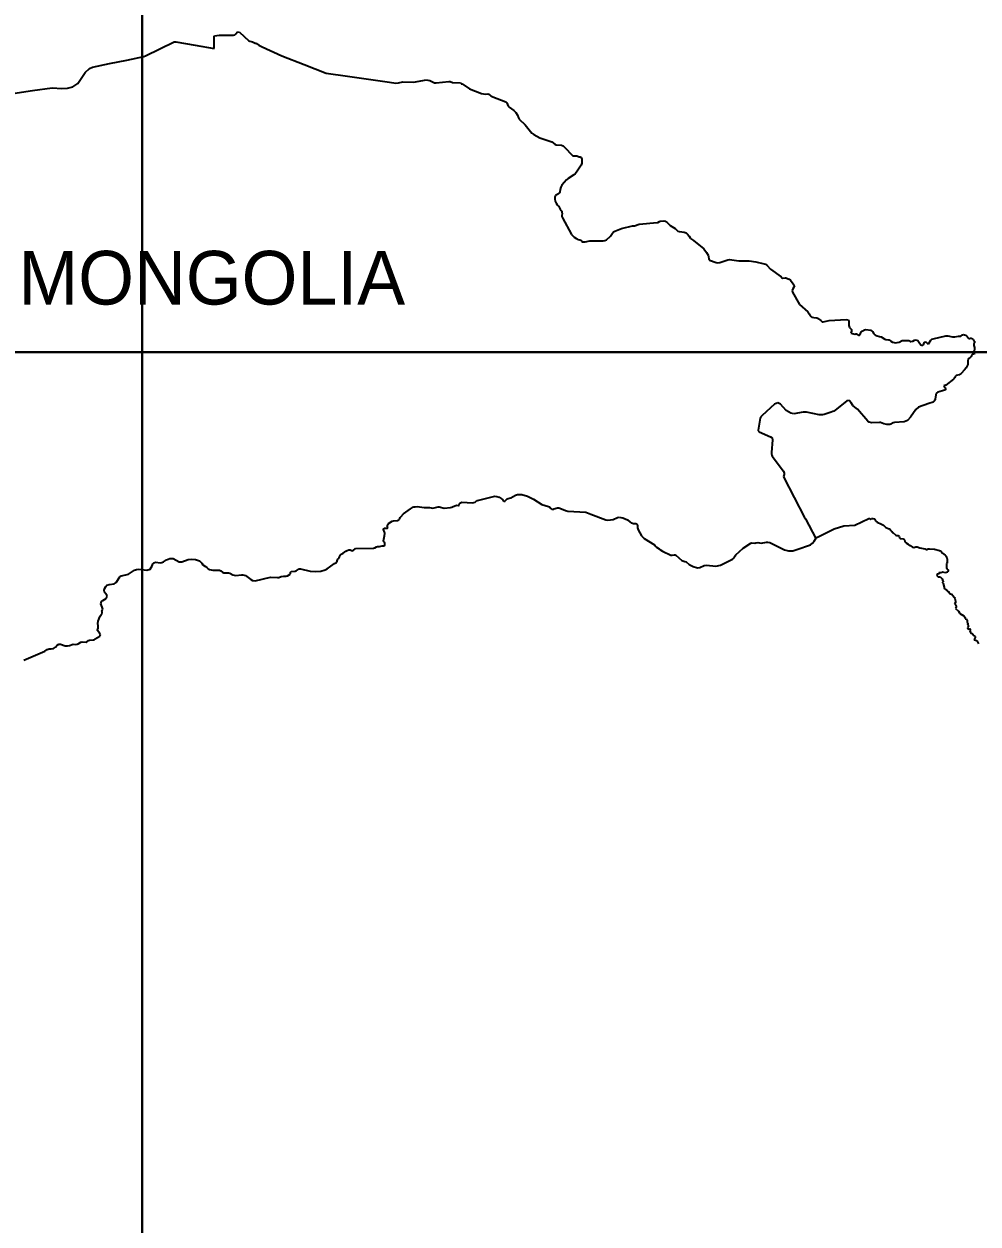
# Model space of a CAD drawing. Header units: metres. Extents: x 0 to 1325, y -1 to 773.
# Drawn here: x 1032.9 to 1104.1, y 135.1 to 224.5 of the extents above; entities that cross this region are included whole.
import ezdxf
from ezdxf.enums import TextEntityAlignment as Align

# ---------------------------------------------------------------- set-up
doc = ezdxf.new("R2010")
doc.units = ezdxf.units.M

msp = doc.modelspace()

# ---------------------------------------------------------------- linework, layer by layer
at = {"layer": 'CUT'}
for points in [[(857.82, 200.068), (1041.74, 200.068), (1041.74, 346.528)], [(1041.74, 346.528), (1041.74, 200.068), (1172.22, 200.068)], [(1041.74, 19.408), (1041.74, 200.068), (857.82, 200.068)], [(1172.22, 200.068), (1041.74, 200.068), (1041.74, 19.408)]]:
    msp.add_lwpolyline(points, dxfattribs=at)
at = {"layer": 'SCORE'}
for points in [[(1047.14, 223.638), (1047.49, 223.688)], [(1047.49, 223.688), (1048.56, 223.688)], [(1048.56, 223.688), (1048.64, 223.718)], [(1048.64, 223.718), (1048.72, 223.788)], [(1048.72, 223.788), (1048.86, 223.948)], [(1048.86, 223.948), (1049.01, 223.908)], [(1049.01, 223.908), (1049.7, 223.258)], [(1043.06, 222.668), (1044.14, 223.188)], [(1044.14, 223.188), (1044.25, 223.198)], [(1044.25, 223.198), (1045.69, 222.948)], [(1045.69, 222.948), (1047.12, 222.698)], [(1047.11, 223.598), (1047.14, 223.638)], [(1047.12, 222.698), (1047.11, 223.598)], [(1049.7, 223.258), (1049.76, 223.238)], [(1049.76, 223.238), (1049.97, 223.198)], [(1049.97, 223.198), (1050.16, 223.108)], [(1050.16, 223.108), (1050.23, 223.088)], [(1050.23, 223.088), (1050.28, 223.068)], [(1050.28, 223.068), (1050.44, 222.958)], [(1050.44, 222.958), (1050.7, 222.828)], [(1050.7, 222.828), (1052.16, 222.148)], [(1040.59, 221.838), (1041.87, 222.108)], [(1041.87, 222.108), (1041.98, 222.148)], [(1041.98, 222.148), (1043.06, 222.668)], [(1052.16, 222.148), (1053.81, 221.508)], [(1037.5, 220.898), (1037.82, 221.208)], [(1037.82, 221.208), (1038.04, 221.308)], [(1038.04, 221.308), (1039.32, 221.568)], [(1039.32, 221.568), (1040.59, 221.838)], [(1053.81, 221.508), (1055.46, 220.858)], [(1036.94, 220.078), (1037.5, 220.898)], [(1055.46, 220.858), (1057.04, 220.628)], [(1057.04, 220.628), (1058.61, 220.408)], [(1058.61, 220.408), (1060.18, 220.178)], [(1060.18, 220.178), (1060.65, 220.108)], [(1060.65, 220.108), (1060.86, 220.128)], [(1060.86, 220.128), (1061.18, 220.208)], [(1061.18, 220.208), (1061.97, 220.198)], [(1061.97, 220.198), (1062.93, 220.358)], [(1062.93, 220.358), (1063.05, 220.348)], [(1063.05, 220.348), (1063.18, 220.318)], [(1063.18, 220.318), (1063.54, 220.138)], [(1063.54, 220.138), (1063.66, 220.128)], [(1063.66, 220.128), (1064.61, 220.238)], [(1064.61, 220.238), (1064.71, 220.228)], [(1064.71, 220.228), (1064.89, 220.168)], [(1064.89, 220.168), (1065.47, 220.138)], [(1065.47, 220.138), (1065.48, 220.128)], [(1065.48, 220.128), (1065.5, 220.108)], [(1065.5, 220.108), (1065.52, 220.068)], [(1032.09, 219.338), (1033.57, 219.558)], [(1033.57, 219.558), (1035.04, 219.778)], [(1035.04, 219.778), (1035.75, 219.708)], [(1035.75, 219.708), (1036.17, 219.738)], [(1036.17, 219.738), (1036.58, 219.838)], [(1036.58, 219.838), (1036.94, 220.078)], [(1065.52, 220.068), (1065.54, 220.068)], [(1065.54, 220.068), (1065.56, 220.068)], [(1065.56, 220.068), (1065.59, 220.058)], [(1065.59, 220.058), (1066.14, 219.688)], [(1066.14, 219.688), (1067.04, 219.338)], [(1067.04, 219.338), (1067.31, 219.298)], [(1067.31, 219.298), (1067.52, 219.308)], [(1067.52, 219.308), (1067.58, 219.298)], [(1067.58, 219.298), (1067.64, 219.268)], [(1067.64, 219.268), (1067.67, 219.238)], [(1067.67, 219.238), (1067.7, 219.208)], [(1067.7, 219.208), (1067.75, 219.168)], [(1067.75, 219.168), (1067.88, 219.098)], [(1067.88, 219.098), (1068.86, 218.718)], [(1068.86, 218.718), (1068.92, 218.638)], [(1068.92, 218.638), (1069.02, 218.408)], [(1069.02, 218.408), (1069.1, 218.328)], [(1069.1, 218.328), (1069.45, 218.078)], [(1069.45, 218.078), (1069.6, 217.928)], [(1069.6, 217.928), (1069.72, 217.738)], [(1069.72, 217.738), (1069.81, 217.518)], [(1069.81, 217.518), (1069.86, 217.428)], [(1069.86, 217.428), (1070.29, 217.018)], [(1070.29, 217.018), (1070.8, 216.398)], [(1070.8, 216.398), (1070.94, 216.278)], [(1070.94, 216.278), (1071.4, 216.048)], [(1071.4, 216.048), (1072.29, 215.728)], [(1072.29, 215.728), (1072.52, 215.558)], [(1072.52, 215.558), (1072.62, 215.518)], [(1072.62, 215.518), (1073.01, 215.488)], [(1073.01, 215.488), (1073.13, 215.438)], [(1073.13, 215.438), (1073.24, 215.348)], [(1073.24, 215.348), (1073.82, 214.718)], [(1073.82, 214.718), (1073.89, 214.688)], [(1073.89, 214.688), (1074.15, 214.698)], [(1074.47, 214.008), (1074.13, 213.478)], [(1074.15, 214.698), (1074.33, 214.628)], [(1074.33, 214.628), (1074.39, 214.618)], [(1074.39, 214.618), (1074.48, 214.568)], [(1074.52, 214.158), (1074.47, 214.008)], [(1074.48, 214.568), (1074.52, 214.448)], [(1074.52, 214.448), (1074.53, 214.298)], [(1074.53, 214.298), (1074.52, 214.158)], [(1073.5, 213.018), (1073.38, 212.908)], [(1073.92, 213.268), (1073.5, 213.018)], [(1074.03, 213.358), (1073.92, 213.268)], [(1074.13, 213.478), (1074.03, 213.358)], [(1072.9, 212.188), (1072.88, 212.008)], [(1072.95, 212.348), (1072.9, 212.188)], [(1073.04, 212.498), (1072.95, 212.348)], [(1073.38, 212.908), (1073.04, 212.498)], [(1072.55, 211.728), (1072.5, 211.638)], [(1072.5, 211.638), (1072.5, 211.458)], [(1072.5, 211.458), (1072.54, 211.318)], [(1072.54, 211.318), (1072.6, 211.178)], [(1072.78, 211.858), (1072.55, 211.728)], [(1072.6, 211.178), (1072.69, 211.048)], [(1072.85, 211.928), (1072.78, 211.858)], [(1072.88, 212.008), (1072.85, 211.928)], [(1072.69, 211.048), (1072.77, 210.978)], [(1072.77, 210.978), (1072.78, 210.968)], [(1072.78, 210.968), (1072.82, 210.918)], [(1072.82, 210.918), (1072.92, 210.728)], [(1072.92, 210.728), (1072.99, 210.628)], [(1072.99, 210.628), (1073.02, 210.568)], [(1073.02, 210.568), (1073.04, 210.488)], [(1073.05, 210.408), (1073.03, 210.258)], [(1073.03, 210.258), (1073.03, 210.178)], [(1073.04, 210.488), (1073.05, 210.408)], [(1073.03, 210.178), (1073.07, 210.068)], [(1073.07, 210.068), (1073.76, 208.828)], [(1077.48, 209.288), (1078.3, 209.488)], [(1078.3, 209.488), (1078.46, 209.488)], [(1078.46, 209.488), (1078.79, 209.608)], [(1078.79, 209.608), (1080.14, 209.718)], [(1080.14, 209.718), (1080.2, 209.738)], [(1080.2, 209.738), (1080.31, 209.808)], [(1080.31, 209.808), (1080.36, 209.828)], [(1080.36, 209.828), (1080.63, 209.858)], [(1080.63, 209.858), (1080.74, 209.828)], [(1080.74, 209.828), (1080.88, 209.728)], [(1080.88, 209.728), (1081.11, 209.508)], [(1081.11, 209.508), (1081.49, 209.278)], [(1073.76, 208.828), (1073.84, 208.728)], [(1073.84, 208.728), (1073.94, 208.638)], [(1073.94, 208.638), (1074.15, 208.498)], [(1074.15, 208.498), (1074.22, 208.468)], [(1074.22, 208.468), (1074.38, 208.428)], [(1076.35, 208.438), (1076.65, 208.708)], [(1076.65, 208.708), (1076.8, 208.928)], [(1076.8, 208.928), (1076.88, 209.018)], [(1076.88, 209.018), (1076.98, 209.088)], [(1076.98, 209.088), (1077.48, 209.288)], [(1081.49, 209.278), (1081.68, 209.088)], [(1081.68, 209.088), (1081.77, 209.058)], [(1081.77, 209.058), (1081.98, 209.038)], [(1081.98, 209.038), (1082.15, 209.008)], [(1082.15, 209.008), (1082.29, 208.948)], [(1082.29, 208.948), (1082.41, 208.848)], [(1082.41, 208.848), (1082.53, 208.708)], [(1082.53, 208.708), (1082.6, 208.588)], [(1082.6, 208.588), (1082.63, 208.538)], [(1082.63, 208.538), (1082.69, 208.488)], [(1082.69, 208.488), (1082.86, 208.388)], [(1074.38, 208.428), (1074.45, 208.398)], [(1074.45, 208.398), (1074.5, 208.358)], [(1074.5, 208.358), (1074.53, 208.318)], [(1074.53, 208.318), (1074.57, 208.288)], [(1074.57, 208.288), (1074.62, 208.278)], [(1074.62, 208.278), (1074.67, 208.278)], [(1074.67, 208.278), (1074.76, 208.278)], [(1074.76, 208.278), (1075.12, 208.368)], [(1075.12, 208.368), (1076.12, 208.348)], [(1076.12, 208.348), (1076.24, 208.378)], [(1076.24, 208.378), (1076.35, 208.438)], [(1082.86, 208.388), (1083.63, 207.758)], [(1083.63, 207.758), (1083.82, 207.498)], [(1083.82, 207.498), (1083.93, 207.298)], [(1083.93, 207.298), (1083.97, 207.188)], [(1083.97, 207.188), (1084, 206.988)], [(1084, 206.988), (1084.01, 206.938)], [(1084.01, 206.938), (1084.05, 206.918)], [(1084.05, 206.918), (1084.55, 206.748)], [(1084.55, 206.748), (1084.67, 206.728)], [(1084.67, 206.728), (1084.8, 206.738)], [(1084.8, 206.738), (1085.42, 206.948)], [(1085.42, 206.948), (1085.54, 206.968)], [(1085.54, 206.968), (1086.23, 206.878)], [(1086.23, 206.878), (1087.01, 206.878)], [(1087.01, 206.878), (1087.5, 206.788)], [(1087.5, 206.788), (1088.11, 206.648)], [(1088.11, 206.648), (1088.22, 206.608)], [(1088.22, 206.608), (1088.31, 206.538)], [(1088.31, 206.538), (1088.59, 206.258)], [(1088.59, 206.258), (1089.38, 205.668)], [(1089.38, 205.668), (1089.45, 205.588)], [(1089.45, 205.588), (1089.49, 205.578)], [(1089.49, 205.578), (1089.68, 205.598)], [(1089.68, 205.598), (1089.73, 205.598)], [(1089.73, 205.598), (1089.79, 205.588)], [(1089.79, 205.588), (1089.97, 205.508)], [(1089.97, 205.508), (1090.07, 205.438)], [(1090.07, 205.438), (1090.29, 205.158)], [(1090.34, 204.898), (1090.26, 204.788)], [(1090.29, 205.158), (1090.37, 205.008)], [(1090.37, 205.008), (1090.34, 204.898)], [(1090.26, 204.788), (1090.21, 204.648)], [(1090.21, 204.648), (1090.23, 204.528)], [(1090.23, 204.528), (1090.76, 203.618)], [(1090.76, 203.618), (1091.38, 203.058)], [(1091.38, 203.058), (1091.43, 202.988)], [(1091.43, 202.988), (1091.46, 202.908)], [(1091.46, 202.908), (1091.54, 202.758)], [(1091.54, 202.758), (1091.59, 202.728)], [(1091.59, 202.728), (1091.67, 202.678)], [(1091.67, 202.678), (1091.82, 202.638)], [(1091.82, 202.638), (1092.05, 202.608)], [(1092.05, 202.608), (1092.1, 202.588)], [(1092.1, 202.588), (1092.33, 202.418)], [(1092.33, 202.418), (1092.41, 202.338)], [(1092.41, 202.338), (1092.44, 202.318)], [(1092.44, 202.318), (1092.51, 202.318)], [(1092.51, 202.318), (1092.97, 202.418)], [(1092.97, 202.418), (1094.24, 202.488)], [(1094.24, 202.488), (1094.37, 202.458)], [(1094.37, 202.458), (1094.42, 202.358)], [(1094.42, 202.358), (1094.44, 202.038)], [(1094.44, 202.038), (1094.48, 201.908)], [(1094.48, 201.908), (1094.62, 201.748)], [(1094.63, 201.618), (1094.57, 201.468)], [(1094.57, 201.468), (1094.87, 201.408)], [(1094.62, 201.748), (1094.64, 201.688)], [(1094.64, 201.688), (1094.63, 201.618)], [(1094.87, 201.408), (1094.94, 201.428)], [(1094.94, 201.428), (1094.97, 201.438)], [(1094.97, 201.438), (1095, 201.438)], [(1095, 201.438), (1095.17, 201.328)], [(1095.17, 201.328), (1095.22, 201.318)], [(1095.22, 201.318), (1095.27, 201.368)], [(1095.27, 201.368), (1095.36, 201.568)], [(1095.36, 201.568), (1095.43, 201.628)], [(1095.43, 201.628), (1095.6, 201.728)], [(1095.6, 201.728), (1095.69, 201.738)], [(1095.69, 201.738), (1096.06, 201.708)], [(1096.06, 201.708), (1096.13, 201.668)], [(1096.13, 201.668), (1096.19, 201.598)], [(1096.19, 201.598), (1096.29, 201.428)], [(1096.29, 201.428), (1096.36, 201.348)], [(1096.36, 201.348), (1096.44, 201.298)], [(1096.44, 201.298), (1096.53, 201.268)], [(1102.78, 201.258), (1102.91, 201.358)], [(1102.91, 201.358), (1102.99, 201.378)], [(1102.99, 201.378), (1103.05, 201.358)], [(1103.05, 201.358), (1103.13, 201.318)], [(1103.13, 201.318), (1103.21, 201.278)], [(1096.53, 201.268), (1096.71, 201.228)], [(1096.71, 201.228), (1096.83, 201.208)], [(1096.83, 201.208), (1097.11, 201.018)], [(1097.11, 201.018), (1097.18, 200.998)], [(1097.18, 200.998), (1097.38, 200.988)], [(1097.38, 200.988), (1097.43, 200.968)], [(1097.43, 200.968), (1097.56, 200.868)], [(1097.56, 200.868), (1097.68, 200.798)], [(1097.68, 200.798), (1097.8, 200.768)], [(1097.8, 200.768), (1097.91, 200.758)], [(1097.91, 200.758), (1098.04, 200.768)], [(1098.04, 200.768), (1098.17, 200.808)], [(1098.17, 200.808), (1098.41, 200.918)], [(1098.41, 200.918), (1098.55, 200.938)], [(1098.55, 200.938), (1098.84, 200.938)], [(1098.84, 200.938), (1098.9, 200.918)], [(1098.9, 200.918), (1099, 200.858)], [(1099, 200.858), (1099.05, 200.848)], [(1099.05, 200.848), (1099.19, 200.888)], [(1099.19, 200.888), (1099.33, 200.948)], [(1099.33, 200.948), (1099.46, 200.978)], [(1099.46, 200.978), (1099.58, 200.918)], [(1099.58, 200.918), (1099.72, 200.698)], [(1099.72, 200.698), (1099.81, 200.608)], [(1099.81, 200.608), (1099.92, 200.568)], [(1099.92, 200.568), (1100, 200.598)], [(1100, 200.598), (1100.03, 200.668)], [(1100.03, 200.668), (1100.04, 200.748)], [(1100.04, 200.748), (1100.08, 200.808)], [(1100.08, 200.808), (1100.14, 200.828)], [(1100.14, 200.828), (1100.2, 200.798)], [(1100.2, 200.798), (1100.29, 200.698)], [(1100.29, 200.698), (1100.37, 200.688)], [(1100.37, 200.688), (1100.43, 200.758)], [(1100.43, 200.758), (1100.54, 200.948)], [(1100.54, 200.948), (1100.62, 201.018)], [(1100.62, 201.018), (1100.72, 201.058)], [(1100.72, 201.058), (1101.65, 201.278)], [(1101.65, 201.278), (1101.82, 201.278)], [(1101.82, 201.278), (1102.15, 201.208)], [(1102.15, 201.208), (1102.33, 201.208)], [(1102.33, 201.208), (1102.61, 201.248)], [(1102.61, 201.248), (1102.7, 201.248)], [(1102.7, 201.248), (1102.78, 201.258)], [(1103.21, 201.278), (1103.26, 201.218)], [(1103.26, 201.218), (1103.32, 201.138)], [(1103.32, 201.138), (1103.37, 201.078)], [(1103.37, 201.078), (1103.42, 201.068)], [(1103.42, 201.068), (1103.49, 201.098)], [(1103.49, 201.098), (1103.56, 201.098)], [(1103.56, 201.098), (1103.63, 201.058)], [(1103.63, 201.058), (1103.7, 200.998)], [(1103.7, 200.998), (1103.76, 200.898)], [(1103.75, 200.668), (1103.74, 200.628)], [(1103.74, 200.628), (1103.75, 200.548)], [(1103.81, 200.748), (1103.75, 200.668)], [(1103.75, 200.548), (1103.79, 200.398)], [(1103.76, 200.898), (1103.79, 200.868)], [(1103.79, 200.868), (1103.81, 200.828)], [(1103.81, 200.828), (1103.82, 200.788)], [(1103.82, 200.788), (1103.81, 200.748)], [(1103.32, 199.518), (1103.31, 199.488)], [(1103.37, 199.578), (1103.32, 199.518)], [(1103.49, 199.688), (1103.37, 199.578)], [(1103.55, 199.748), (1103.49, 199.688)], [(1103.57, 199.788), (1103.55, 199.748)], [(1103.58, 199.828), (1103.57, 199.788)], [(1103.59, 199.858), (1103.58, 199.828)], [(1103.62, 199.898), (1103.59, 199.858)], [(1103.66, 199.908), (1103.62, 199.898)], [(1103.72, 199.908), (1103.66, 199.908)], [(1103.77, 199.918), (1103.72, 199.908)], [(1103.74, 200.148), (1103.73, 200.128)], [(1103.73, 200.128), (1103.73, 200.068)], [(1103.73, 200.068), (1103.74, 200.038)], [(1103.75, 200.168), (1103.74, 200.148)], [(1103.74, 200.038), (1103.76, 199.998)], [(1103.77, 200.188), (1103.75, 200.168)], [(1103.76, 199.998), (1103.79, 199.948)], [(1103.79, 200.198), (1103.77, 200.188)], [(1103.79, 199.948), (1103.77, 199.918)], [(1103.79, 200.398), (1103.79, 200.298)], [(1103.79, 200.298), (1103.79, 200.268)], [(1103.79, 200.268), (1103.81, 200.238)], [(1103.81, 200.208), (1103.79, 200.198)], [(1103.81, 200.238), (1103.81, 200.208)], [(1103.06, 198.738), (1102.8, 198.478)], [(1103.17, 198.888), (1103.06, 198.738)], [(1103.26, 199.038), (1103.17, 198.888)], [(1103.29, 199.138), (1103.26, 199.038)], [(1103.3, 199.468), (1103.29, 199.408)], [(1103.29, 199.408), (1103.29, 199.138)], [(1103.31, 199.488), (1103.3, 199.468)], [(1102.24, 198.038), (1101.67, 197.588)], [(1102.29, 198.098), (1102.24, 198.038)], [(1102.34, 198.178), (1102.29, 198.098)], [(1102.37, 198.258), (1102.34, 198.178)], [(1102.42, 198.318), (1102.37, 198.258)], [(1102.65, 198.368), (1102.42, 198.318)], [(1102.8, 198.478), (1102.65, 198.368)], [(1100.92, 196.888), (1100.87, 196.558)], [(1100.94, 196.968), (1100.92, 196.888)], [(1100.98, 197.028), (1100.94, 196.968)], [(1101.07, 197.068), (1100.98, 197.028)], [(1101.41, 197.188), (1101.07, 197.068)], [(1101.56, 197.228), (1101.41, 197.188)], [(1101.67, 197.588), (1101.52, 197.548)], [(1101.52, 197.548), (1101.55, 197.478)], [(1101.55, 197.478), (1101.64, 197.378)], [(1101.63, 197.268), (1101.56, 197.228)], [(1101.66, 197.328), (1101.63, 197.268)], [(1101.64, 197.378), (1101.66, 197.328)], [(1088.9, 196.188), (1087.97, 195.338)], [(1089.13, 196.288), (1088.9, 196.188)], [(1089.34, 196.178), (1089.13, 196.288)], [(1089.75, 195.718), (1089.34, 196.178)], [(1094.29, 196.428), (1093.38, 195.698)], [(1094.45, 196.448), (1094.29, 196.428)], [(1094.6, 196.288), (1094.45, 196.448)], [(1094.73, 196.078), (1094.6, 196.288)], [(1094.87, 195.948), (1094.73, 196.078)], [(1095.07, 195.808), (1094.87, 195.948)], [(1099.63, 195.958), (1099.43, 195.778)], [(1100.39, 196.238), (1099.63, 195.958)], [(1100.71, 196.338), (1100.39, 196.238)], [(1100.79, 196.398), (1100.71, 196.338)], [(1100.84, 196.468), (1100.79, 196.398)], [(1100.87, 196.558), (1100.84, 196.468)], [(1087.83, 195.128), (1087.77, 194.848)], [(1087.88, 195.238), (1087.83, 195.128)], [(1087.97, 195.338), (1087.88, 195.238)], [(1090.11, 195.518), (1089.75, 195.718)], [(1090.34, 195.458), (1090.11, 195.518)], [(1091.02, 195.588), (1090.34, 195.458)], [(1091.28, 195.578), (1091.02, 195.588)], [(1092.21, 195.398), (1091.28, 195.578)], [(1092.47, 195.388), (1092.21, 195.398)], [(1092.58, 195.408), (1092.47, 195.388)], [(1093.03, 195.568), (1092.58, 195.408)], [(1093.3, 195.658), (1093.03, 195.568)], [(1093.38, 195.698), (1093.3, 195.658)], [(1095.85, 194.918), (1095.07, 195.808)], [(1099.03, 195.208), (1098.8, 194.968)], [(1099.43, 195.778), (1099.03, 195.208)], [(1087.77, 194.848), (1087.66, 194.238)], [(1087.66, 194.238), (1087.66, 194.188)], [(1087.66, 194.188), (1087.74, 194.108)], [(1095.95, 194.838), (1095.85, 194.918)], [(1096.13, 194.788), (1095.95, 194.838)], [(1096.71, 194.818), (1096.13, 194.788)], [(1096.8, 194.808), (1096.71, 194.818)], [(1097.04, 194.718), (1096.8, 194.808)], [(1097.26, 194.678), (1097.04, 194.718)], [(1097.48, 194.678), (1097.26, 194.678)], [(1097.56, 194.698), (1097.48, 194.678)], [(1097.74, 194.798), (1097.56, 194.698)], [(1097.84, 194.818), (1097.74, 194.798)], [(1098.55, 194.858), (1097.84, 194.818)], [(1098.8, 194.968), (1098.55, 194.858)], [(1087.74, 194.108), (1088.6, 193.758)], [(1088.6, 193.758), (1088.71, 193.668)], [(1088.74, 193.518), (1088.66, 192.588)], [(1088.71, 193.668), (1088.74, 193.518)], [(1088.66, 192.588), (1088.66, 192.488)], [(1088.66, 192.488), (1088.68, 192.388)], [(1088.68, 192.388), (1088.71, 192.308)], [(1088.71, 192.308), (1089.55, 191.188)], [(1089.55, 191.188), (1089.62, 191.038)], [(1089.62, 190.948), (1089.57, 190.788)], [(1089.57, 190.788), (1089.58, 190.708)], [(1089.58, 190.708), (1090.36, 189.228)], [(1089.62, 191.038), (1089.62, 190.948)], [(1065.41, 188.768), (1065.43, 188.808)], [(1065.43, 188.808), (1065.49, 188.838)], [(1065.49, 188.838), (1065.58, 188.868)], [(1065.58, 188.868), (1066.36, 188.818)], [(1066.36, 188.818), (1066.57, 188.888)], [(1066.57, 188.888), (1066.69, 189.008)], [(1066.69, 189.008), (1066.74, 189.008)], [(1066.74, 189.008), (1067.04, 189.068)], [(1067.04, 189.068), (1068.03, 189.318)], [(1068.03, 189.318), (1068.19, 189.298)], [(1068.19, 189.298), (1068.35, 189.248)], [(1068.35, 189.248), (1068.5, 189.158)], [(1068.5, 189.158), (1068.63, 189.038)], [(1068.63, 189.038), (1068.69, 188.968)], [(1068.69, 188.968), (1068.73, 188.938)], [(1068.73, 188.938), (1068.77, 188.948)], [(1068.77, 188.948), (1068.96, 189.128)], [(1068.96, 189.128), (1069.02, 189.158)], [(1069.02, 189.158), (1069.23, 189.208)], [(1069.23, 189.208), (1069.58, 189.398)], [(1069.58, 189.398), (1069.73, 189.438)], [(1069.73, 189.438), (1069.89, 189.448)], [(1069.89, 189.448), (1070.05, 189.438)], [(1070.05, 189.438), (1070.46, 189.318)], [(1070.46, 189.318), (1070.91, 189.098)], [(1070.91, 189.098), (1071.55, 188.698)], [(1090.36, 189.228), (1091.13, 187.738)], [(1061.02, 187.788), (1061.23, 188.008)], [(1061.23, 188.008), (1061.74, 188.388)], [(1061.74, 188.388), (1061.98, 188.528)], [(1061.98, 188.528), (1062.1, 188.538)], [(1062.1, 188.538), (1062.24, 188.548)], [(1062.24, 188.548), (1062.76, 188.468)], [(1062.76, 188.468), (1063.16, 188.468)], [(1063.16, 188.468), (1063.42, 188.428)], [(1063.42, 188.428), (1063.8, 188.528)], [(1063.8, 188.528), (1063.89, 188.518)], [(1063.89, 188.518), (1064.27, 188.438)], [(1064.27, 188.438), (1064.74, 188.478)], [(1064.74, 188.478), (1064.83, 188.508)], [(1064.83, 188.508), (1064.92, 188.548)], [(1064.92, 188.548), (1065.12, 188.618)], [(1065.12, 188.618), (1065.19, 188.648)], [(1065.19, 188.648), (1065.34, 188.628)], [(1065.34, 188.628), (1065.38, 188.658)], [(1065.38, 188.658), (1065.39, 188.688)], [(1065.39, 188.688), (1065.41, 188.768)], [(1071.55, 188.698), (1072.05, 188.548)], [(1072.05, 188.548), (1072.12, 188.518)], [(1072.12, 188.518), (1072.22, 188.398)], [(1072.22, 188.398), (1072.29, 188.348)], [(1072.29, 188.348), (1072.38, 188.338)], [(1072.38, 188.338), (1072.46, 188.368)], [(1072.46, 188.368), (1072.62, 188.438)], [(1072.62, 188.438), (1072.71, 188.458)], [(1072.71, 188.458), (1072.81, 188.458)], [(1072.81, 188.458), (1072.89, 188.438)], [(1072.89, 188.438), (1073.31, 188.248)], [(1073.31, 188.248), (1073.47, 188.198)], [(1073.47, 188.198), (1074.83, 188.128)], [(1074.83, 188.128), (1075.19, 187.988)], [(1075.19, 187.988), (1076.31, 187.568)], [(1060.02, 187.138), (1060.06, 187.218)], [(1060.03, 187.068), (1060.02, 187.138)], [(1060.06, 186.958), (1060.03, 187.068)], [(1060.06, 187.218), (1060.12, 187.278)], [(1060.12, 187.278), (1060.39, 187.448)], [(1060.39, 187.448), (1060.47, 187.478)], [(1060.47, 187.478), (1060.77, 187.518)], [(1060.77, 187.518), (1060.87, 187.548)], [(1060.87, 187.548), (1060.92, 187.598)], [(1060.92, 187.598), (1060.96, 187.658)], [(1060.96, 187.658), (1060.98, 187.728)], [(1060.98, 187.728), (1061.02, 187.788)], [(1076.31, 187.568), (1076.46, 187.538)], [(1076.46, 187.538), (1076.87, 187.578)], [(1076.87, 187.578), (1077.19, 187.728)], [(1077.19, 187.728), (1077.3, 187.748)], [(1077.3, 187.748), (1077.42, 187.738)], [(1077.42, 187.738), (1077.58, 187.698)], [(1077.58, 187.698), (1077.92, 187.558)], [(1077.92, 187.558), (1078.13, 187.388)], [(1078.13, 187.388), (1078.21, 187.338)], [(1078.21, 187.338), (1078.29, 187.308)], [(1078.29, 187.308), (1078.38, 187.288)], [(1078.38, 187.288), (1078.56, 187.278)], [(1078.56, 187.278), (1078.63, 187.248)], [(1078.63, 187.248), (1078.67, 187.148)], [(1078.67, 187.148), (1078.68, 186.968)], [(1091.13, 187.738), (1091.19, 187.628)], [(1091.19, 187.628), (1091.96, 186.158)], [(1093.34, 186.878), (1094.06, 187.118)], [(1094.06, 187.118), (1094.87, 187.158)], [(1094.87, 187.158), (1095.92, 187.648)], [(1095.92, 187.648), (1095.95, 187.658)], [(1095.95, 187.658), (1095.99, 187.648)], [(1095.99, 187.648), (1096.05, 187.618)], [(1096.05, 187.618), (1096.08, 187.618)], [(1096.08, 187.618), (1096.13, 187.648)], [(1096.13, 187.648), (1096.15, 187.658)], [(1096.15, 187.658), (1096.19, 187.658)], [(1096.19, 187.658), (1096.21, 187.658)], [(1096.21, 187.658), (1096.22, 187.658)], [(1096.22, 187.658), (1096.34, 187.638)], [(1096.34, 187.638), (1096.41, 187.488)], [(1096.41, 187.488), (1096.45, 187.458)], [(1096.45, 187.458), (1096.55, 187.388)], [(1096.55, 187.388), (1096.87, 187.248)], [(1096.87, 187.248), (1097.01, 187.158)], [(1097.01, 187.158), (1097.07, 187.108)], [(1097.07, 187.108), (1097.13, 187.038)], [(1097.13, 187.038), (1097.2, 186.978)], [(1059.73, 186.898), (1059.78, 186.928)], [(1059.73, 186.828), (1059.73, 186.898)], [(1059.81, 186.648), (1059.73, 186.828)], [(1059.74, 186.028), (1059.75, 186.128)], [(1059.75, 186.128), (1059.82, 186.358)], [(1059.78, 186.928), (1059.86, 186.938)], [(1059.83, 186.588), (1059.81, 186.648)], [(1059.82, 186.358), (1059.84, 186.528)], [(1059.84, 186.528), (1059.83, 186.588)], [(1059.86, 186.938), (1060.01, 186.928)], [(1060.01, 186.928), (1060.06, 186.958)], [(1078.68, 186.968), (1078.69, 186.898)], [(1078.69, 186.898), (1078.72, 186.808)], [(1078.72, 186.808), (1078.98, 186.378)], [(1078.98, 186.378), (1079.08, 186.258)], [(1079.08, 186.258), (1079.18, 186.168)], [(1079.18, 186.168), (1079.93, 185.688)], [(1091.85, 185.968), (1091.96, 186.158)], [(1091.96, 186.158), (1092.1, 186.258)], [(1092.1, 186.258), (1093.34, 186.878)], [(1097.2, 186.978), (1097.43, 186.888)], [(1097.43, 186.888), (1097.5, 186.838)], [(1097.5, 186.838), (1097.57, 186.768)], [(1097.57, 186.768), (1097.63, 186.688)], [(1097.63, 186.688), (1097.65, 186.608)], [(1097.65, 186.608), (1097.7, 186.608)], [(1097.7, 186.608), (1097.93, 186.428)], [(1097.93, 186.428), (1098.02, 186.398)], [(1098.02, 186.398), (1098.11, 186.388)], [(1098.11, 186.388), (1098.18, 186.338)], [(1098.18, 186.338), (1098.21, 186.218)], [(1098.21, 186.218), (1098.25, 186.178)], [(1098.25, 186.178), (1098.48, 186.138)], [(1098.48, 186.138), (1098.56, 186.098)], [(1098.56, 186.098), (1098.58, 186.068)], [(1056.74, 185.068), (1056.92, 185.218)], [(1056.92, 185.218), (1057.03, 185.278)], [(1057.03, 185.278), (1057.15, 185.328)], [(1057.15, 185.328), (1057.26, 185.318)], [(1057.26, 185.318), (1057.35, 185.278)], [(1057.35, 185.278), (1057.44, 185.258)], [(1057.44, 185.258), (1057.66, 185.428)], [(1057.66, 185.428), (1059, 185.448)], [(1059, 185.448), (1059.06, 185.468)], [(1059.06, 185.468), (1059.08, 185.478)], [(1059.08, 185.478), (1059.22, 185.558)], [(1059.22, 185.558), (1059.29, 185.578)], [(1059.29, 185.578), (1059.41, 185.568)], [(1059.41, 185.568), (1059.45, 185.568)], [(1059.45, 185.568), (1059.63, 185.618)], [(1059.63, 185.618), (1059.8, 185.628)], [(1059.76, 185.948), (1059.74, 186.028)], [(1059.8, 185.888), (1059.76, 185.948)], [(1059.83, 185.808), (1059.8, 185.888)], [(1059.8, 185.628), (1059.84, 185.678)], [(1059.84, 185.678), (1059.83, 185.808)], [(1079.93, 185.688), (1080.03, 185.568)], [(1080.03, 185.568), (1080.09, 185.518)], [(1080.09, 185.518), (1080.28, 185.398)], [(1080.28, 185.398), (1080.35, 185.348)], [(1080.35, 185.348), (1080.54, 185.218)], [(1080.54, 185.218), (1081.17, 184.928)], [(1086, 184.938), (1086.54, 185.448)], [(1086.54, 185.448), (1087.12, 185.808)], [(1087.12, 185.808), (1087.19, 185.838)], [(1087.19, 185.838), (1087.42, 185.828)], [(1087.42, 185.828), (1087.5, 185.848)], [(1087.5, 185.848), (1087.64, 185.858)], [(1087.64, 185.858), (1087.89, 185.818)], [(1087.89, 185.818), (1088.28, 185.898)], [(1088.28, 185.898), (1088.4, 185.898)], [(1088.4, 185.898), (1088.53, 185.868)], [(1088.53, 185.868), (1089.64, 185.318)], [(1089.64, 185.318), (1089.94, 185.238)], [(1089.94, 185.238), (1090.25, 185.248)], [(1090.25, 185.248), (1090.55, 185.348)], [(1090.55, 185.348), (1091.56, 185.688)], [(1091.56, 185.688), (1091.72, 185.808)], [(1091.72, 185.808), (1091.85, 185.968)], [(1098.58, 186.068), (1098.6, 185.978)], [(1098.6, 185.978), (1098.61, 185.938)], [(1098.61, 185.938), (1098.64, 185.898)], [(1098.64, 185.898), (1098.72, 185.818)], [(1098.72, 185.818), (1098.85, 185.748)], [(1098.85, 185.748), (1098.91, 185.688)], [(1098.91, 185.688), (1099.01, 185.638)], [(1099.01, 185.638), (1099.18, 185.528)], [(1099.18, 185.528), (1099.27, 185.488)], [(1099.27, 185.488), (1099.43, 185.558)], [(1099.43, 185.558), (1099.53, 185.538)], [(1099.53, 185.538), (1099.72, 185.468)], [(1099.72, 185.468), (1100.09, 185.408)], [(1100.09, 185.408), (1100.13, 185.398)], [(1100.13, 185.398), (1100.17, 185.368)], [(1100.17, 185.368), (1100.21, 185.348)], [(1100.21, 185.348), (1100.25, 185.358)], [(1100.25, 185.358), (1100.29, 185.378)], [(1100.29, 185.378), (1100.35, 185.398)], [(1100.35, 185.398), (1100.45, 185.408)], [(1100.45, 185.408), (1100.82, 185.378)], [(1100.82, 185.378), (1101.18, 185.278)], [(1101.18, 185.278), (1101.25, 185.238)], [(1101.25, 185.238), (1101.31, 185.188)], [(1042.53, 184.278), (1042.62, 184.358)], [(1042.62, 184.358), (1042.73, 184.398)], [(1042.73, 184.398), (1043.1, 184.358)], [(1043.1, 184.358), (1043.21, 184.388)], [(1043.21, 184.388), (1043.34, 184.438)], [(1043.34, 184.438), (1043.56, 184.568)], [(1043.56, 184.568), (1043.81, 184.668)], [(1043.81, 184.668), (1044.06, 184.678)], [(1044.06, 184.678), (1044.49, 184.418)], [(1044.49, 184.418), (1044.71, 184.418)], [(1044.71, 184.418), (1045.18, 184.598)], [(1045.18, 184.598), (1045.42, 184.628)], [(1045.42, 184.628), (1045.73, 184.598)], [(1045.73, 184.598), (1046.01, 184.498)], [(1046.01, 184.498), (1046.19, 184.318)], [(1046.19, 184.318), (1046.27, 184.208)], [(1055.54, 183.908), (1056.09, 184.308)], [(1056.09, 184.308), (1056.22, 184.368)], [(1056.22, 184.368), (1056.26, 184.408)], [(1056.26, 184.408), (1056.31, 184.588)], [(1056.31, 184.588), (1056.34, 184.638)], [(1056.34, 184.638), (1056.42, 184.708)], [(1056.42, 184.708), (1056.44, 184.738)], [(1056.44, 184.738), (1056.46, 184.788)], [(1056.46, 184.788), (1056.5, 184.908)], [(1056.5, 184.908), (1056.53, 184.958)], [(1056.53, 184.958), (1056.58, 184.988)], [(1056.58, 184.988), (1056.69, 185.038)], [(1056.69, 185.038), (1056.74, 185.068)], [(1081.17, 184.928), (1081.25, 184.918)], [(1081.25, 184.918), (1081.41, 184.938)], [(1081.41, 184.938), (1081.48, 184.938)], [(1081.48, 184.938), (1081.53, 184.918)], [(1081.53, 184.918), (1081.98, 184.538)], [(1081.98, 184.538), (1082.06, 184.498)], [(1082.06, 184.498), (1082.21, 184.458)], [(1082.21, 184.458), (1082.29, 184.428)], [(1082.29, 184.428), (1082.52, 184.228)], [(1084.86, 184.178), (1085.75, 184.618)], [(1085.75, 184.618), (1085.82, 184.668)], [(1085.82, 184.668), (1085.87, 184.738)], [(1085.87, 184.738), (1085.95, 184.878)], [(1085.95, 184.878), (1086, 184.938)], [(1101.31, 185.188), (1101.41, 185.078)], [(1101.41, 185.078), (1101.6, 184.928)], [(1101.6, 184.928), (1101.65, 184.868)], [(1101.65, 184.868), (1101.7, 184.788)], [(1101.7, 184.788), (1101.73, 184.718)], [(1101.72, 184.298), (1101.71, 184.268)], [(1101.75, 184.338), (1101.72, 184.298)], [(1101.73, 184.718), (1101.75, 184.628)], [(1101.75, 184.628), (1101.77, 184.418)], [(1101.76, 184.368), (1101.75, 184.338)], [(1101.77, 184.418), (1101.76, 184.368)], [(1040.2, 183.388), (1040.72, 183.508)], [(1040.72, 183.508), (1041.18, 183.798)], [(1041.18, 183.798), (1041.33, 183.848)], [(1041.33, 183.848), (1041.5, 183.888)], [(1041.5, 183.888), (1042.08, 183.818)], [(1042.08, 183.818), (1042.34, 183.878)], [(1042.34, 183.878), (1042.48, 184.138)], [(1042.48, 184.138), (1042.53, 184.278)], [(1046.27, 184.208), (1046.46, 184.088)], [(1046.46, 184.088), (1046.56, 183.998)], [(1046.56, 183.998), (1046.67, 183.918)], [(1046.67, 183.918), (1046.77, 183.868)], [(1046.77, 183.868), (1047.02, 183.798)], [(1047.02, 183.798), (1047.4, 183.818)], [(1047.4, 183.818), (1047.52, 183.798)], [(1047.52, 183.798), (1047.61, 183.748)], [(1047.61, 183.748), (1047.75, 183.638)], [(1047.75, 183.638), (1047.84, 183.608)], [(1047.84, 183.608), (1048.18, 183.608)], [(1048.18, 183.608), (1048.29, 183.588)], [(1048.29, 183.588), (1048.51, 183.458)], [(1048.51, 183.458), (1048.6, 183.438)], [(1048.6, 183.438), (1048.72, 183.418)], [(1048.72, 183.418), (1049.14, 183.468)], [(1049.14, 183.468), (1049.25, 183.458)], [(1049.25, 183.458), (1049.35, 183.428)], [(1049.35, 183.428), (1049.44, 183.398)], [(1052.58, 183.388), (1052.78, 183.518)], [(1052.78, 183.518), (1052.8, 183.558)], [(1052.8, 183.648), (1052.82, 183.678)], [(1052.8, 183.598), (1052.8, 183.648)], [(1052.8, 183.558), (1052.8, 183.598)], [(1052.82, 183.678), (1052.84, 183.708)], [(1052.84, 183.708), (1053.14, 183.738)], [(1053.14, 183.738), (1053.23, 183.768)], [(1053.23, 183.768), (1053.38, 183.868)], [(1053.38, 183.868), (1053.46, 183.908)], [(1053.46, 183.908), (1053.54, 183.918)], [(1053.54, 183.918), (1054.26, 183.728)], [(1054.26, 183.728), (1054.66, 183.698)], [(1054.66, 183.698), (1055.06, 183.738)], [(1055.06, 183.738), (1055.39, 183.828)], [(1055.39, 183.828), (1055.54, 183.908)], [(1082.52, 184.228), (1082.82, 184.078)], [(1082.82, 184.078), (1083.14, 183.978)], [(1083.14, 183.978), (1083.31, 183.998)], [(1083.31, 183.998), (1083.65, 184.148)], [(1083.65, 184.148), (1083.82, 184.188)], [(1083.82, 184.188), (1084.51, 184.098)], [(1084.51, 184.098), (1084.86, 184.178)], [(1101.01, 183.498), (1100.98, 183.478)], [(1100.98, 183.478), (1100.99, 183.418)], [(1100.99, 183.418), (1101.03, 183.368)], [(1101.12, 183.498), (1101.01, 183.498)], [(1101.15, 183.528), (1101.12, 183.498)], [(1101.18, 183.598), (1101.13, 183.598)], [(1101.13, 183.598), (1101.15, 183.528)], [(1101.27, 183.598), (1101.18, 183.598)], [(1101.31, 183.598), (1101.27, 183.598)], [(1101.34, 183.608), (1101.31, 183.598)], [(1101.39, 183.658), (1101.34, 183.608)], [(1101.41, 183.658), (1101.39, 183.658)], [(1101.64, 183.618), (1101.41, 183.658)], [(1101.71, 183.628), (1101.64, 183.618)], [(1101.71, 184.268), (1101.71, 183.978)], [(1101.71, 183.978), (1101.73, 183.898)], [(1101.78, 183.648), (1101.71, 183.628)], [(1101.73, 183.898), (1101.78, 183.858)], [(1101.78, 183.858), (1101.82, 183.848)], [(1101.8, 183.668), (1101.78, 183.648)], [(1101.83, 183.768), (1101.8, 183.668)], [(1101.82, 183.848), (1101.83, 183.818)], [(1101.83, 183.818), (1101.83, 183.768)], [(1038.96, 182.468), (1039.03, 182.588)], [(1039.03, 182.588), (1039.12, 182.678)], [(1039.12, 182.678), (1039.29, 182.738)], [(1039.29, 182.738), (1039.65, 182.778)], [(1039.65, 182.778), (1039.81, 182.888)], [(1039.81, 182.888), (1040.08, 183.308)], [(1040.08, 183.308), (1040.19, 183.388)], [(1040.19, 183.388), (1040.2, 183.388)], [(1049.44, 183.398), (1049.84, 183.108)], [(1049.84, 183.108), (1049.98, 183.038)], [(1049.98, 183.038), (1050.17, 183.018)], [(1050.17, 183.018), (1051.31, 183.278)], [(1051.31, 183.278), (1051.83, 183.248)], [(1051.83, 183.248), (1051.93, 183.268)], [(1051.93, 183.268), (1052.1, 183.328)], [(1052.1, 183.328), (1052.29, 183.368)], [(1052.29, 183.368), (1052.48, 183.368)], [(1052.48, 183.368), (1052.58, 183.388)], [(1101.03, 183.368), (1101.06, 183.328)], [(1101.06, 183.328), (1101.1, 183.318)], [(1101.1, 183.318), (1101.22, 183.318)], [(1101.22, 183.318), (1101.25, 183.308)], [(1101.25, 183.308), (1101.28, 183.268)], [(1101.28, 183.268), (1101.38, 183.168)], [(1101.38, 183.168), (1101.45, 182.998)], [(1101.42, 182.918), (1101.41, 182.878)], [(1101.41, 182.878), (1101.42, 182.858)], [(1101.44, 182.938), (1101.42, 182.918)], [(1101.42, 182.858), (1101.45, 182.838)], [(1101.45, 182.938), (1101.44, 182.938)], [(1101.45, 182.998), (1101.46, 182.988)], [(1101.46, 182.948), (1101.45, 182.938)], [(1101.45, 182.838), (1101.46, 182.808)], [(1101.46, 182.988), (1101.46, 182.948)], [(1101.46, 182.808), (1101.54, 182.528)], [(1101.54, 182.528), (1101.54, 182.468)], [(1038.82, 181.548), (1039.05, 181.698)], [(1038.92, 182.318), (1038.96, 182.468)], [(1038.93, 182.178), (1038.92, 182.318)], [(1039.01, 182.058), (1038.93, 182.178)], [(1039.1, 181.948), (1039.01, 182.058)], [(1039.05, 181.698), (1039.13, 181.838)], [(1039.13, 181.838), (1039.1, 181.948)], [(1101.54, 182.468), (1101.57, 182.418)], [(1101.57, 182.418), (1101.6, 182.408)], [(1101.6, 182.408), (1101.64, 182.398)], [(1101.64, 182.398), (1101.69, 182.368)], [(1101.69, 182.368), (1101.72, 182.328)], [(1101.72, 182.328), (1101.74, 182.278)], [(1101.74, 182.278), (1101.77, 182.248)], [(1101.77, 182.248), (1101.83, 182.238)], [(1101.83, 182.238), (1101.86, 182.208)], [(1101.86, 182.208), (1101.9, 182.098)], [(1101.9, 182.098), (1101.93, 182.068)], [(1101.93, 182.068), (1101.97, 182.068)], [(1101.97, 182.068), (1102.02, 182.048)], [(1102.02, 182.048), (1102.12, 182.008)], [(1102.12, 182.008), (1102.17, 181.948)], [(1102.17, 181.948), (1102.31, 181.758)], [(1102.31, 181.758), (1102.34, 181.688)], [(1102.34, 181.688), (1102.38, 181.488)], [(1038.66, 181.308), (1038.71, 181.458)], [(1038.7, 181.178), (1038.66, 181.308)], [(1038.77, 181.038), (1038.7, 181.178)], [(1038.71, 181.458), (1038.82, 181.548)], [(1038.71, 180.778), (1038.8, 180.908)], [(1038.75, 180.718), (1038.71, 180.778)], [(1038.8, 180.908), (1038.77, 181.038)], [(1102.38, 181.388), (1102.32, 181.278)], [(1102.32, 181.278), (1102.38, 181.218)], [(1102.38, 181.488), (1102.38, 181.388)], [(1102.38, 181.218), (1102.43, 181.128)], [(1102.44, 181.028), (1102.39, 180.938)], [(1102.39, 180.938), (1102.6, 180.738)], [(1102.43, 181.128), (1102.44, 181.028)], [(1102.6, 180.738), (1102.67, 180.628)], [(1038.44, 179.818), (1038.46, 179.998)], [(1038.46, 179.998), (1038.53, 180.198)], [(1038.53, 180.198), (1038.62, 180.378)], [(1038.62, 180.378), (1038.72, 180.518)], [(1038.72, 180.518), (1038.76, 180.578)], [(1038.77, 180.648), (1038.75, 180.718)], [(1038.76, 180.578), (1038.77, 180.648)], [(1102.67, 180.628), (1102.71, 180.588)], [(1102.71, 180.588), (1103, 180.398)], [(1103, 180.398), (1103.1, 180.288)], [(1103.1, 180.288), (1103.1, 180.178)], [(1103.1, 180.178), (1103.17, 180.168)], [(1103.17, 180.168), (1103.21, 180.128)], [(1103.21, 180.128), (1103.24, 180.068)], [(1103.24, 180.068), (1103.25, 179.988)], [(1103.25, 179.988), (1103.26, 179.918)], [(1103.26, 179.918), (1103.29, 179.858)], [(1103.29, 179.858), (1103.3, 179.788)], [(1038.41, 179.358), (1038.43, 179.398)], [(1038.41, 179.308), (1038.41, 179.358)], [(1038.58, 179.078), (1038.41, 179.308)], [(1038.43, 179.398), (1038.46, 179.488)], [(1038.46, 179.658), (1038.44, 179.818)], [(1038.47, 179.578), (1038.46, 179.658)], [(1038.46, 179.488), (1038.47, 179.578)], [(1038.63, 178.978), (1038.58, 179.078)], [(1038.59, 178.898), (1038.63, 178.978)], [(1103.3, 179.788), (1103.28, 179.708)], [(1103.28, 179.708), (1103.31, 179.698)], [(1103.38, 179.638), (1103.28, 179.508)], [(1103.28, 179.508), (1103.29, 179.428)], [(1103.29, 179.428), (1103.33, 179.418)], [(1103.31, 179.698), (1103.33, 179.688)], [(1103.33, 179.688), (1103.38, 179.638)], [(1103.33, 179.418), (1103.44, 179.438)], [(1103.44, 179.438), (1103.49, 179.428)], [(1103.47, 179.348), (1103.45, 179.288)], [(1103.45, 179.288), (1103.49, 179.168)], [(1103.48, 179.398), (1103.47, 179.348)], [(1103.49, 179.428), (1103.48, 179.398)], [(1103.49, 179.168), (1103.5, 179.138)], [(1103.5, 179.138), (1103.54, 179.118)], [(1103.54, 179.118), (1103.62, 179.088)], [(1103.62, 179.088), (1103.65, 179.068)], [(1103.65, 179.068), (1103.74, 178.928)], [(1035.13, 177.968), (1035.27, 178.078)], [(1035.27, 178.078), (1035.4, 178.218)], [(1035.4, 178.218), (1035.52, 178.278)], [(1035.52, 178.278), (1035.66, 178.278)], [(1035.66, 178.278), (1036.01, 178.168)], [(1036.01, 178.168), (1036.17, 178.158)], [(1036.17, 178.158), (1036.33, 178.188)], [(1036.33, 178.188), (1036.61, 178.288)], [(1036.61, 178.288), (1036.8, 178.268)], [(1036.8, 178.268), (1036.9, 178.278)], [(1036.9, 178.278), (1036.97, 178.308)], [(1036.97, 178.308), (1037.16, 178.438)], [(1037.16, 178.438), (1037.26, 178.458)], [(1037.26, 178.458), (1037.56, 178.448)], [(1037.56, 178.448), (1037.62, 178.468)], [(1037.62, 178.468), (1037.75, 178.558)], [(1037.75, 178.558), (1037.82, 178.588)], [(1037.82, 178.588), (1038.11, 178.608)], [(1038.11, 178.608), (1038.19, 178.648)], [(1038.19, 178.648), (1038.25, 178.698)], [(1038.25, 178.698), (1038.59, 178.898)], [(1103.74, 178.928), (1103.77, 178.908)], [(1103.77, 178.908), (1103.86, 178.868)], [(1103.8, 178.678), (1103.78, 178.608)], [(1103.78, 178.608), (1103.96, 178.568)], [(1103.85, 178.778), (1103.8, 178.678)], [(1103.86, 178.868), (1103.85, 178.778)], [(1103.96, 178.568), (1103.99, 178.538)], [(1103.99, 178.538), (1104.01, 178.508)], [(1104.01, 178.508), (1104.02, 178.468)], [(1104.02, 178.468), (1104.05, 178.418)], [(1104.05, 178.418), (1104.1, 178.318)], [(1032.91, 177.098), (1034.49, 177.778)], [(1034.49, 177.778), (1034.67, 177.898)], [(1034.67, 177.898), (1034.82, 177.938)], [(1034.82, 177.938), (1034.97, 177.938)], [(1034.97, 177.938), (1035.13, 177.968)]]:
    msp.add_lwpolyline(points, dxfattribs=at)

# ---------------------------------------------------------------- texts
at = {"layer": 'ENGRAVE'}
msp.add_text('MONGOLIA', height=4, dxfattribs=at).set_placement((1046.932, 203.61), align=Align.CENTER)

doc.saveas('drawing.dxf')
